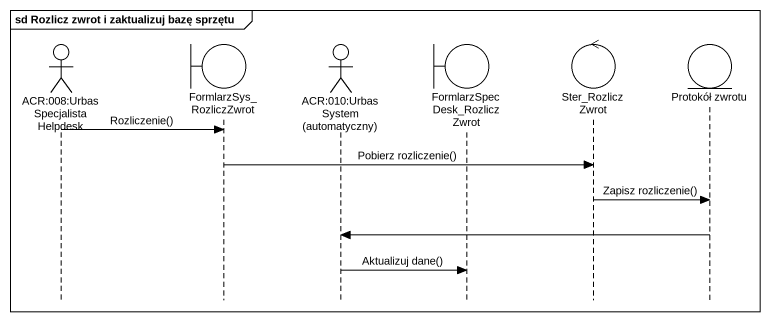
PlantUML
@startuml
mainframe sd Rozlicz zwrot i zaktualizuj bazę sprzętu
hide footbox
actor "ACR:008:Urbas Specjalista Helpdesk" as ACR_008_Urbas_Specjalista
boundary FormlarzSys_RozliczZwrot
actor "ACR:010:Urbas System (automatyczny)" as ACR_010_Urbas_System
boundary "FormlarzSpecDesk_RozliczZwrot" as FormlarzSpecDesk
control Ster_RozliczZwrot
entity "Protokół zwrotu" as Protokół_zwrotu

ACR_008_Urbas_Specjalista -> FormlarzSys_RozliczZwrot : Rozliczenie()
FormlarzSys_RozliczZwrot -> Ster_RozliczZwrot : Pobierz rozliczenie()
Ster_RozliczZwrot -> Protokół_zwrotu : Zapisz rozliczenie()
Protokół_zwrotu -> ACR_010_Urbas_System
ACR_010_Urbas_System -> FormlarzSpecDesk : Aktualizuj dane()
@enduml
